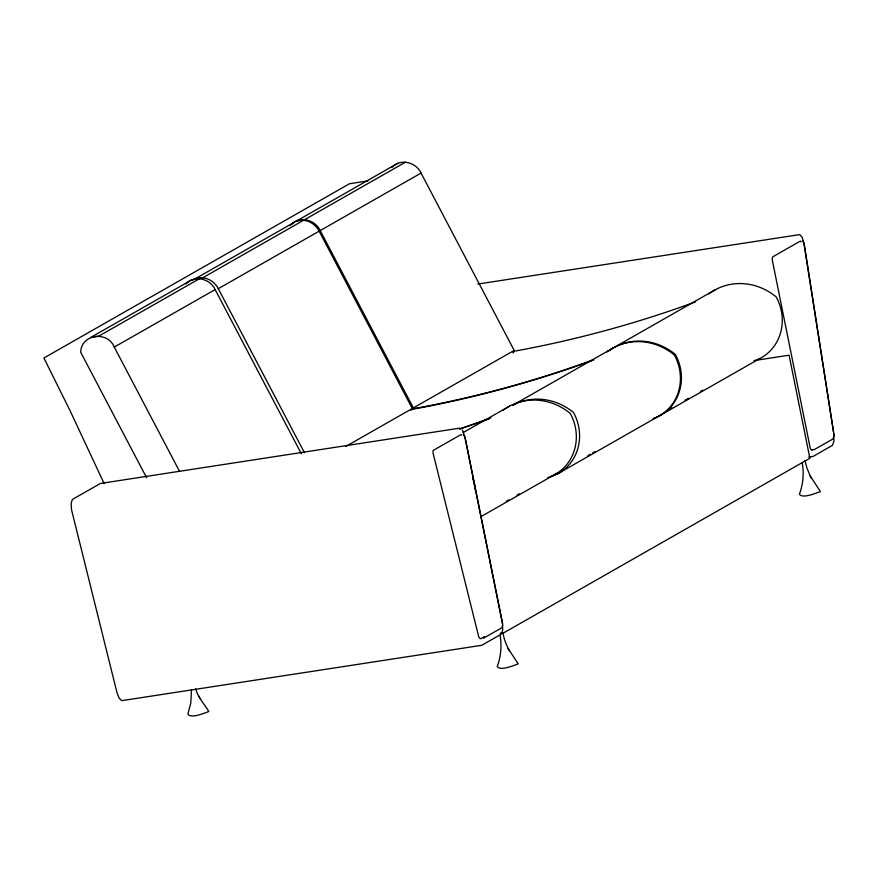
<?xml version="1.0" encoding="UTF-8"?>
<svg xmlns="http://www.w3.org/2000/svg" width="878" height="878" viewBox="0 0 878 878"><rect width="100%" height="100%" fill="white"/><g stroke="black" fill="none" stroke-linecap="round" stroke-linejoin="round"><path stroke-width="1.32" d="M411.036 410.3L412.276 408.533L319.142 231.177C314.939 222.803 304.875 217.843 295.809 221.421L194.96 278.93L202.84 277.722L303.678 220.213M412.1 409.686L413.351 407.919L514.19 350.421L421.056 173.065C416.205 162.178 400.17 158.073 391.961 167.489M512.95 352.177L514.19 350.421M186.026 284C194.247 274.584 210.281 278.688 215.132 289.575L301.297 453.652M290.047 225.602C298.355 215.472 315.059 219.171 320.207 230.574L413.351 407.919M292.045 224.153L293.889 222.474M191.799 279.819L90.95 337.328L98.819 336.12L199.668 278.611M397.723 163.308L296.885 220.817L304.754 219.599L405.592 162.101M146.604 477.731L80.71 352.254C81.072 333.849 107.753 330.699 114.283 347.084L215.132 289.575M191.975 280.587C200.908 274.079 213.793 279.303 218.293 288.686L319.142 231.177M320.207 230.574L421.056 173.065M345.844 446.419L412.276 408.533M463.277 432.525L509.547 406.141M613.634 347.71L512.785 405.219A58.639 54.502 60.3 0 1 573.521 412.528A46.293 43.022 60.3 0 1 551.077 476.644M614.633 347.139L715.482 289.63M506.321 501.25L508.691 499.889M516.999 495.159L519.37 493.809M481.265 516.462L558.188 472.584M587.854 455.671L590.225 454.31M592.595 452.96L594.977 451.61M669.53 409.093L671.911 407.732M684.961 400.291L688.517 398.261M700.381 391.5L702.751 390.15M556.861 474.263L657.71 416.765M658.72 416.183L759.558 358.685M484.458 636.66L480.705 638.745A5.367 1.866 81.2 0 1 478.444 635.661L433.128 453.41A2.788 0.966 81.2 0 1 433.359 450.337L460.796 434.698A3.962 1.372 81.2 0 1 461.554 435.115M483.438 638.262L501.975 627.693L502.699 624.104L465.175 437.716L463.255 434.325M801.142 241.955A2.788 0.966 81.2 0 0 800.286 241.11L772.849 256.76A3.962 1.372 81.2 0 0 772.42 260.7L810.054 447.275A3.962 1.372 81.2 0 0 811.799 449.942L812.051 449.854M413.505 408.676L421.308 407.249A1257.395 1168.739 60.3 0 0 593.462 359.826M412.495 409.247L420.31 407.831A1257.395 1168.739 60.3 0 0 593.693 359.947M367.904 180.912L349.488 183.743L43.9 358.004L70.119 410.783L104.142 483.569M477.731 284.066L799.781 234.591L802.207 237.411L803.919 243.294L833.496 431.943M753.972 360.606L789.092 355.195L809.878 458.272L504.29 632.533L500.23 633.159M459.787 428.135L100.366 483.482L72.336 499.483L71.129 503.555L71.568 509.866L116.917 692.413L119.134 698.186L121.812 700.655L481.737 645.297L501.316 634.135L502.677 630.119L502.644 625.026M811.799 449.942L814.499 449.481L833.046 438.912L834.067 435.203L804.149 243.546L802.744 240.737M808.77 457.131L813.28 456.34L832.399 445.344L833.913 441.316L833.705 433.282M811.546 478.477L810.207 475.953L820.392 491.537C815.629 493.271 802.338 498.945 799.408 494.171C803.107 484.327 804.094 473.483 802.283 463.112M509.35 650.796L508 648.271L518.196 663.867C513.432 665.601 500.142 671.264 497.211 666.501C500.91 656.645 501.898 645.813 500.087 635.442M195.717 688.934C197.989 697.571 204.519 704.244 208.843 711.498C204.08 713.232 190.789 718.906 187.848 714.132L190.811 703.08L191.492 689.735M462.333 429.957L464.791 436.673L502.468 623.665M198.702 696.024L199.986 698.438M218.293 288.686L304.468 452.763M114.283 347.084L179.54 471.354M810.262 476.063L806.948 468.073L805.016 460.643M508.066 648.381L504.751 640.391L502.82 632.972M653.111 418.729A46.293 43.022 60.3 0 0 674.37 355.019A58.639 54.502 60.3 0 0 606.983 351.968M489.156 418.806A1257.395 1168.739 60.3 0 1 459.403 429.112M547.839 477.566A46.293 43.022 60.3 0 0 570.283 413.461A58.639 54.502 60.3 0 0 502.907 410.399M490.846 417.928A1257.395 1168.739 60.3 0 1 459.907 428.793M472.726 478.323A46.293 43.022 60.3 0 1 475.294 490.045M756.134 360.21A46.293 43.022 60.3 0 0 776.218 296.94A58.639 54.502 60.3 0 0 708.842 293.889M654.11 418.158A46.293 43.022 60.3 0 0 675.369 354.449A58.639 54.502 60.3 0 0 607.993 351.398M695.541 301.867A1257.395 1168.739 60.3 0 1 522.158 349.751L514.343 351.167A31.29 29.084 60.3 0 0 513.224 352.901"/></g></svg>
